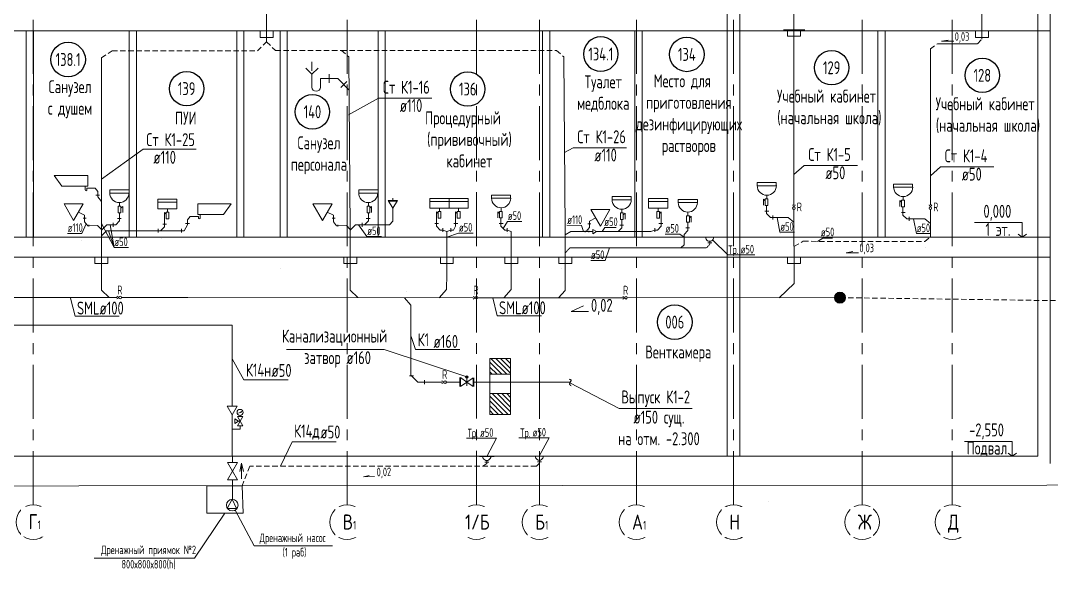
# Model space of a CAD drawing. Header units: millimetres. Extents: x -8689834 to 9419935, y -117443 to 166298.
# Drawn here: x -195608 to -171699, y -59642 to -46913 of the extents above; entities that cross this region are included whole.
import ezdxf
from ezdxf.enums import TextEntityAlignment as Align

# ---------------------------------------------------------------- set-up
doc = ezdxf.new("R2010")
doc.units = ezdxf.units.MM
doc.header["$MEASUREMENT"] = 0
for name, pattern in [('01_base$0$DASHED2', [0.375, 0.25, -0.125]), ('CENTER', [2, 1.25, -0.25, 0.25, -0.25]), ('штриховая', [19.05, 12.7, -6.35])]:
    doc.linetypes.add(name, pattern=pattern)
doc.layers.get('0').update_dxf_attribs({"color": 250, "lineweight": 9})
for name, color, linetype in [('PDF _0', 7, 'Continuous'), ('PDF ___Text VK', 7, 'Continuous'), ('PDF __OBORUD', 1, 'Continuous'), ('PDF __ВК-Text VK', 7, 'Continuous'), ('PDF __ВК-Text В1', 7, 'Continuous'), ('PDF __ВК-В1', 5, 'Continuous'), ('PDF __ВК-В1-текст', 7, 'Continuous'), ('PDF __ВК-К3', 7, 'Continuous'), ('PDF __ВК-питьевой фонтанчик', 7, 'Continuous'), ('PDF __ВК-противопожарные муфты', 1, 'Continuous'), ('PDF __ВК-стены', 7, 'Continuous'), ('PDF __ВК-текст К2', 7, 'Continuous'), ('PDF __Дренажные насосы', 1, 'Continuous'), ('PDF __К14', 3, 'Continuous'), ('PDF __насос', 1, 'Continuous'), ('PDF __Переход', 7, 'Continuous'), ('PDF __Пескоуловитель', 7, 'Continuous'), ('PDF __Сантехника', 7, 'Continuous'), ('PDF _TEKSTBK', 7, 'Continuous'), ('PDF _надписи ВК', 7, 'Continuous'), ('АР_Кровля дорожки', 245, 'Continuous'), ('АР_Таблицы', 250, 'Continuous')]:
    doc.layers.add(name, color=color, linetype=linetype)
doc.layers.add('PDF __ВК-К1', color=7, linetype='Continuous', true_color=0xb80000)
doc.layers.add('PDF __ВК-К14н', color=190, linetype='Continuous', true_color=0x7f00ff)
for name, color, linetype, lineweight in [('АР_Маркер экспликации', 239, 'Continuous', 13), ('АР_Номер помещения', 1, 'Continuous', 25), ('АР_Оси', 195, 'Continuous', 9), ('АР_Помещения_площадь', 19, 'Continuous', 9), ('ВК_канализация', 32, 'Continuous', 15)]:
    doc.layers.add(name, color=color, linetype=linetype, lineweight=lineweight)
doc.styles.add('ISOCPEUR', font='isocpeur.ttf', dxfattribs={"width": 0.7})
doc.styles.get("Standard").update_dxf_attribs({"font": 'isocpeur.ttf', "width": 0.7})
doc.styles.add('ГОСТ 2.304', font='isocpeur.ttf', dxfattribs={"width": 0.7})

# ---------------------------------------------------------------- blocks, each defined once
blk = doc.blocks.new('*U1658')
at = {"layer": 'АР_Номер помещения', "color": 7}
blk.add_circle((-15720, 4793), 400, dxfattribs=at)
at = {"layer": 'АР_Помещения_площадь', "color": 7}
blk.add_line((-13545, 633), (-13545, 633), dxfattribs=at)
at = {"color": 7, "style": 'ISOCPEUR', "width": 0.7, "flags": 1}
blk.add_attdef('КАТЕГОРИЯ', (-499, -2092), '', height=250, dxfattribs=at)
at = {"layer": 'АР_Номер помещения', "color": 7, "style": 'ISOCPEUR', "width": 0.7}
blk.add_attdef('НОМЕР_ПОМЕЩЕНИЯ', text='', height=300, dxfattribs=at).set_placement((-15720, 4793), align=Align.MIDDLE_CENTER)
at = {"layer": 'АР_Помещения_площадь', "color": 7, "lineweight": 30, "width": 0.7, "flags": 104}
blk.add_attdef('ИМЯ_ПОМЕЩЕНИЯ', text='', height=100, dxfattribs=at).set_placement((158, 1217), align=Align.MIDDLE_CENTER)
at = {"layer": 'АР_Помещения_площадь', "color": 7, "style": 'ISOCPEUR', "width": 0.7}
blk.add_attdef('ПЛОЩАДЬ_ПОМЕЩЕНИЯ', text='', height=200, dxfattribs=at).set_placement((-13540, 880), align=Align.MIDDLE_RIGHT)

msp = doc.modelspace()

# ---------------------------------------------------------------- hatches: boundary and pattern name
at = {"layer": 'АР_Кровля дорожки', "lineweight": 13, "ltscale": 500, "true_color": 0x000000}
h = msp.add_hatch(color=18, dxfattribs=at)
h.dxf.hatch_style = 1
edge = h.paths.add_edge_path()
edge.add_arc((-176603.1, -53338.6), 129, 0, 360)

# ---------------------------------------------------------------- linework, layer by layer
at = {"layer": 'PDF _0', "lineweight": 13}
for points in [[(-190551.4, -56200.9), (-190641.6, -56255), (-190641.6, -56152.8), (-190551.4, -56200.9), (-190515.4, -56200.9)], [(-190575.5, -56309.1), (-190455.3, -56092.7), (-190575.5, -56092.7), (-190455.3, -56309.1)], [(-190515.4, -56393.2), (-190701.7, -56393.2)], [(-190575.5, -56309.1), (-190455.3, -56309.1)], [(-190515.4, -56393.2), (-190515.4, -56309.1)]]:
    msp.add_lwpolyline(points, dxfattribs=at)
at = {"layer": 'PDF _0', "color": 3, "lineweight": 13}
for centre in [(-179625.6, -51934.6), (-179625.6, -51934.6), (-184795.7, -57020.8), (-184795.7, -57020.8), (-183576.3, -57013.9), (-183576.3, -57013.9)]:
    msp.add_arc(centre, 95.2, 179.99999, 0.00001, dxfattribs=at)
at = {"layer": 'PDF ___Text VK', "color": 3, "lineweight": 13}
msp.add_lwpolyline([(-191284.8, -57703.6), (-190467.3, -57703.6), (-190449.3, -58340.8), (-191284.8, -58340.8)], close=True, dxfattribs=at)
at = {"layer": 'PDF __OBORUD', "lineweight": 13}
for points in [[(-190557.4, -56020.5), (-190515.4, -56002.5), (-190473.3, -55978.4), (-190491.3, -55996.5)], [(-190515.4, -56068.6), (-190515.4, -56092.7)], [(-190473.3, -55978.4), (-190497.3, -55984.5)]]:
    msp.add_lwpolyline(points, dxfattribs=at)
msp.add_circle((-190518.4, -55999.5), 69.1, dxfattribs=at)
at = {"layer": 'PDF __ВК-Text VK', "lineweight": 13}
msp.add_lwpolyline([(-182554.7, -53530.4), (-182837.4, -53660), (-182434.7, -53660)], dxfattribs=at)
at = {"layer": 'PDF __ВК-Text В1', "lineweight": 13}
for points in [[(-174092.3, -47365.6), (-174246.9, -47391.7), (-173959.4, -47391.7)], [(-176303.7, -52270.3), (-176458.4, -52296.4), (-176170.9, -52296.4)], [(-187519.8, -57467.5), (-187655.6, -57493.3), (-187402.3, -57488.1)]]:
    msp.add_lwpolyline(points, dxfattribs=at)
at = {"layer": 'PDF __ВК-В1', "color": 244, "lineweight": 13, "true_color": 0x991b1e}
for points in [[(-189901.6, -47401.6), (-189901.6, -40736.4)], [(-177669.1, -51185), (-177670.1, -40740.6)], [(-173310.7, -46375.7), (-173310.7, -47342.2)], [(-174505.2, -51185), (-174506.1, -47570.5)], [(-186975.1, -51567.6), (-186975.1, -51567.6), (-186975.1, -51375)], [(-177668.1, -53007.3), (-177670.1, -51291.7)], [(-174505.5, -51936.7), (-174506.1, -51291.7)]]:
    msp.add_lwpolyline(points, dxfattribs=at)
at = {"layer": 'PDF __ВК-В1', "color": 244, "linetype": '01_base$0$DASHED2', "lineweight": 13, "true_color": 0x991b1e}
msp.add_lwpolyline([(-173410.3, -47451.1), (-174343.7, -47448.4)], dxfattribs=at)
at = {"layer": 'PDF __ВК-В1', "lineweight": 13}
msp.add_lwpolyline([(-186975.1, -51082.9), (-186975.1, -51027.9)], dxfattribs=at)
at = {"layer": 'PDF __ВК-В1-текст', "lineweight": 13}
for points in [[(-172471.2, -51868.9), (-172373.9, -51936.7), (-172373.9, -51594.9), (-173483, -51594.9)], [(-172373.9, -51936.7), (-172276.5, -51868.9)], [(-172703.8, -56947.2), (-172606.4, -57014.9), (-172606.4, -56673.1), (-173715.5, -56673.1)], [(-172606.4, -57014.9), (-172509, -56947.2)]]:
    msp.add_lwpolyline(points, dxfattribs=at)
at = {"layer": 'PDF __ВК-К1', "color": 244, "lineweight": 13, "true_color": 0x991b1e}
for points in [[(-188449.5, -48256.1), (-188648.4, -48256.1)], [(-188449.5, -48154.5), (-188449.5, -48353.5)], [(-188449.5, -48256.1), (-188250.5, -48256.1), (-187983.8, -48522.8)], [(-188038.9, -48323.8), (-188178.6, -48467.8)], [(-193878, -50802.8), (-193818.8, -50879)], [(-193818.8, -50879), (-193818.8, -50997.5), (-193734.1, -51107.6)], [(-193865.3, -50963.6), (-193776.5, -50963.6)], [(-193313.1, -51369.4), (-193313.1, -51559.9)], [(-187539.8, -51369.4), (-187539.8, -51559.9)], [(-178342.5, -51331.5), (-178253.6, -51331.5)], [(-178304.4, -51200.2), (-178304.4, -51390.7)], [(-178160.5, -51479.6), (-178215.5, -51479.6), (-178304.4, -51390.7)], [(-175178.6, -51363.2), (-175089.7, -51363.2)], [(-175140.5, -51231.9), (-175140.5, -51422.4)], [(-194157.6, -51494), (-194085, -51494)], [(-194123, -51428.4), (-194123, -51576.9)], [(-194123, -51576.9), (-194050.5, -51670.2)], [(-193457.1, -51648.8), (-193402, -51648.8), (-193313.1, -51559.9)], [(-193457.1, -51604.4), (-193457.1, -51693.3)], [(-193275, -51500.7), (-193363.9, -51500.7)], [(-192311.4, -51636.9), (-192222.5, -51636.9)], [(-192273.3, -51505.7), (-192273.3, -51696.2)], [(-191733.6, -51533.1), (-191733.6, -51651.6), (-191817.7, -51785.1)], [(-191780.2, -51617.7), (-191691.3, -51617.7)], [(-191674.3, -51456.9), (-191733.6, -51533.1)], [(-188384.3, -51494), (-188311.7, -51494)], [(-188349.7, -51428.4), (-188349.7, -51576.9)], [(-188349.7, -51576.9), (-188277.2, -51670.2)], [(-187683.7, -51648.8), (-187628.7, -51648.8), (-187539.8, -51559.9)], [(-187683.7, -51604.4), (-187683.7, -51693.3)], [(-187501.7, -51500.7), (-187590.6, -51500.7)], [(-186000, -51622.1), (-185911.1, -51622.1)], [(-185961.9, -51490.8), (-185961.9, -51681.3)], [(-185555.6, -51622.1), (-185466.7, -51622.1)], [(-185517.5, -51490.8), (-185517.5, -51681.3)], [(-184504.5, -51622.5), (-184415.6, -51622.5)], [(-184466.4, -51491.2), (-184466.4, -51681.7)], [(-182379.2, -51629.2), (-182451.7, -51629.2)], [(-182413.7, -51563.6), (-182413.7, -51712.1)], [(-181661.1, -51526), (-181661.1, -51716.5)], [(-180711.6, -51622.1), (-180800.5, -51622.1)], [(-180749.7, -51490.8), (-180749.7, -51681.3)], [(-180128, -51591.2), (-180128, -51781.7)], [(-178160.5, -51435.2), (-178160.5, -51524.1)], [(-174996.6, -51511.3), (-175051.6, -51511.3), (-175140.5, -51422.4)], [(-174996.6, -51466.9), (-174996.6, -51555.8)], [(-194026, -51687.8), (-194026, -51651.4)], [(-192417.3, -51785.1), (-192362.2, -51785.1), (-192273.3, -51696.2)], [(-192417.3, -51740.6), (-192417.3, -51829.5)], [(-191872.8, -51740.6), (-191872.8, -51829.5)], [(-188252.6, -51687.8), (-188252.6, -51651.4)], [(-185818, -51770.2), (-185873, -51770.2), (-185961.9, -51681.3)], [(-185818, -51725.8), (-185818, -51814.7)], [(-185624.8, -51726.3), (-185625.3, -51815.2)], [(-185625, -51770.8), (-185570, -51771.1), (-185517.5, -51681.3)], [(-184322.5, -51770.6), (-184377.5, -51770.6), (-184466.4, -51681.7)], [(-184322.5, -51726.2), (-184322.5, -51815.1)], [(-182510.8, -51823), (-182510.8, -51786.6)], [(-182413.7, -51712.1), (-182486.3, -51805.4)], [(-182427.1, -51823), (-182427.1, -51786.6)], [(-181623, -51657.2), (-181711.9, -51657.2)], [(-180893.6, -51770.2), (-180838.6, -51770.2), (-180749.7, -51681.3)], [(-180893.6, -51725.8), (-180893.6, -51814.7)], [(-180089.9, -51722.4), (-180178.8, -51722.4)], [(-179797, -51936.7), (-179449.9, -51936.7)], [(-179576.9, -52067.9), (-179670.1, -52067.9)], [(-179576.9, -52067.9), (-179670.1, -52067.9)], [(-179623.5, -52101.8), (-179622.8, -52029.8)], [(-186498, -55150.2), (-186586.9, -55150.2)], [(-186557.2, -55137.5), (-186396.4, -55298.4)], [(-186396.4, -55298.4), (-185839, -55298.9)], [(-186239.7, -55256.1), (-186239.7, -55345)], [(-185732.3, -55298.5), (-185422.2, -55298.5)], [(-185096.8, -55298.4), (-182857.5, -55302.6)], [(-184967.1, -57023), (-184620, -57023)], [(-184793.6, -57188), (-184793.6, -57120.3)], [(-184793.6, -57188), (-184793.6, -57120.3)], [(-183747.8, -57016.1), (-183400.7, -57016.1)], [(-183574.2, -57181.2), (-183574.2, -57113.4)], [(-183574.2, -57181.2), (-183574.2, -57113.4)], [(-184747, -57154.2), (-184840.1, -57154.2)], [(-184747, -57154.2), (-184840.1, -57154.2)], [(-183527.6, -57147.3), (-183620.8, -57147.3)], [(-183527.6, -57147.3), (-183620.8, -57147.3)]]:
    msp.add_lwpolyline(points, dxfattribs=at)
at = {"layer": 'PDF __ВК-К1', "color": 244, "linetype": '01_base$0$DASHED2', "lineweight": 13, "true_color": 0x991b1e}
msp.add_lwpolyline([(-179623.5, -52101.8), (-179699.7, -52186.5), (-182866.4, -52186.5), (-182972.3, -52296.4)], dxfattribs=at)
at = {"layer": 'PDF __ВК-К1', "lineweight": 13}
for points in [[(-179797, -51936.7), (-179449.9, -51936.7)], [(-184967.1, -57023), (-184620, -57023)], [(-183747.8, -57016.1), (-183400.7, -57016.1)]]:
    msp.add_lwpolyline(points, dxfattribs=at)
at = {"layer": 'PDF __ВК-К14н', "color": 152, "lineweight": 13, "true_color": 0x2776bb}
for points in [[(-208786.5, -53977.4), (-190701.8, -53976.3)], [(-190701.8, -53976.3), (-190701.7, -55852.2)], [(-190701.7, -56056.6), (-190701.7, -57016.1)], [(-190695.7, -57018.4), (-190695.7, -57162.6)], [(-190689.7, -57565.4), (-190689.7, -58016.2)]]:
    msp.add_lwpolyline(points, dxfattribs=at)
at = {"layer": 'PDF __ВК-К3', "lineweight": 13}
msp.add_lwpolyline([(-184724.3, -56047.6), (-184724.3, -54752.3), (-184246, -54752.3), (-184246, -56047.6)], close=True, dxfattribs=at)
for points in [[(-184444.9, -55116.4), (-184724.3, -54837)], [(-184555, -55116.4), (-184724.3, -54951.3)], [(-184330.6, -55116.4), (-184698.9, -54752.3)], [(-184246, -55091), (-184584.6, -54752.3)], [(-184246, -54980.9), (-184474.6, -54752.3)], [(-184246, -54866.6), (-184360.3, -54752.3)], [(-184246, -54756.6), (-184250.2, -54752.3)], [(-184669.3, -55116.4), (-184724.3, -55061.3)], [(-184724.3, -55116.4), (-184246, -55116.4)], [(-184724.3, -55565.1), (-184246, -55565.1)], [(-184301, -56047.6), (-184724.3, -55624.3)], [(-184246, -55988.4), (-184669.3, -55565.1)], [(-184246, -55878.3), (-184555, -55565.1)], [(-184246, -55764), (-184444.9, -55565.1)], [(-184246, -55654), (-184330.6, -55565.1)], [(-184411.1, -56047.6), (-184724.3, -55734.4)], [(-184525.4, -56047.6), (-184724.3, -55848.7)], [(-184635.4, -56047.6), (-184724.3, -55958.8)]]:
    msp.add_lwpolyline(points, dxfattribs=at)
at = {"layer": 'PDF __ВК-питьевой фонтанчик', "lineweight": 13}
for points in [[(-186975.1, -51260.7), (-187085.2, -51082.9), (-186865.1, -51082.9), (-186975.1, -51260.7), (-186975.1, -51375)], [(-187072.5, -51099.8), (-186873.5, -51099.8)]]:
    msp.add_lwpolyline(points, dxfattribs=at)
at = {"layer": 'PDF __ВК-противопожарные муфты', "lineweight": 13}
for points in [[(-190147.1, -47153.2), (-189901.6, -47153.2), (-189651.8, -47153.2)], [(-190049.7, -47153.2), (-190049.7, -47301.4), (-189749.2, -47301.4), (-189749.2, -47153.2)], [(-177915.6, -47125.8), (-177670.1, -47125.8), (-177420.3, -47125.8)], [(-177818.2, -47125.8), (-177818.2, -47273.9), (-177517.7, -47273.9), (-177517.7, -47125.8)], [(-173556.2, -47153.2), (-173310.7, -47153.2), (-173060.9, -47153.2)], [(-173458.8, -47153.2), (-173458.8, -47301.4), (-173158.3, -47301.4), (-173158.3, -47153.2)], [(-193979.6, -52402.3), (-193734.1, -52402.3), (-193484.4, -52402.3)], [(-193882.3, -52402.3), (-193882.3, -52550.5), (-193581.7, -52550.5), (-193581.7, -52402.3)], [(-188206.3, -52402.3), (-187960.8, -52402.3), (-187711.1, -52402.3)], [(-188109, -52402.3), (-188109, -52550.5), (-187808.4, -52550.5), (-187808.4, -52402.3)], [(-185968.8, -52402.3), (-185723.3, -52402.3), (-185473.6, -52402.3)], [(-185871.5, -52402.3), (-185871.5, -52550.5), (-185570.9, -52550.5), (-185570.9, -52402.3)], [(-184473.4, -52402.3), (-184227.8, -52402.3), (-183978.1, -52402.3)], [(-184376, -52402.3), (-184376, -52550.5), (-184075.5, -52550.5), (-184075.5, -52402.3)], [(-183220.7, -52402.3), (-182975.2, -52402.3), (-182725.5, -52402.3)], [(-183123.4, -52402.3), (-183123.4, -52550.5), (-182822.8, -52550.5), (-182822.8, -52402.3)], [(-177915.6, -52402.3), (-177670.1, -52402.3), (-177420.3, -52402.3)], [(-177818.2, -52402.3), (-177818.2, -52550.5), (-177517.7, -52550.5), (-177517.7, -52402.3)]]:
    msp.add_lwpolyline(points, dxfattribs=at)
at = {"layer": 'PDF __ВК-стены', "color": 18, "lineweight": 13, "true_color": 0x000000}
for points in [[(-171723.3, -34412.4), (-171723.3, -57185.8)], [(-179215.7, -34878.1), (-179215.7, -57016.1)], [(-178927.8, -34878.1), (-178927.8, -57016.1)], [(-172011.2, -34878.1), (-172011.2, -57016.1)], [(-251092.7, -47153.2), (-171723.3, -47153.2)], [(-195479.4, -47149), (-195479.4, -51932.4)], [(-195310.1, -47149), (-195310.1, -51932.4)], [(-193090.9, -47157.8), (-193090.9, -51941.3)], [(-192921.6, -47157.8), (-192921.6, -51941.3)], [(-190593.4, -47143), (-190593.4, -51926.4)], [(-190430.5, -47153.2), (-190430.5, -51936.7)], [(-189585, -47150.7), (-189585, -51934.2)], [(-189422.1, -47160.9), (-189422.1, -51944.4)], [(-187317.6, -47149), (-187317.6, -51932.4)], [(-187148.3, -47149), (-187148.3, -51932.4)], [(-183504.4, -47149), (-183504.4, -51932.4)], [(-183335.1, -47149), (-183335.1, -51932.4)], [(-181357.1, -47153.2), (-181357.1, -51936.7)], [(-181187.8, -47153.2), (-181187.8, -51936.7)], [(-175724.3, -47153.2), (-175724.3, -51936.7)], [(-175554.9, -47153.2), (-175554.9, -51936.7)], [(-251092.7, -51936.7), (-171723.3, -51936.7)], [(-251092.7, -52402.3), (-172011.2, -52402.3)], [(-251092.7, -52402.3), (-171723.3, -52402.3)], [(-250394.1, -57746.2), (-115672.8, -57651.4)]]:
    msp.add_lwpolyline(points, dxfattribs=at)
at = {"layer": 'PDF __ВК-текст К2', "lineweight": 13}
msp.add_lwpolyline([(-190867, -58340.8), (-191572.3, -59380.1), (-191620.3, -59380.1), (-193901.7, -59380.1)], dxfattribs=at)
at = {"layer": 'PDF __Дренажные насосы', "lineweight": 13}
msp.add_circle((-190698.7, -58151.4), 135.2, dxfattribs=at)
at = {"layer": 'PDF __К14', "lineweight": 13}
msp.add_lwpolyline([(-188851.6, -48074.1), (-188851.6, -47870.9)], dxfattribs=at)
at = {"layer": 'PDF __насос', "lineweight": 13}
for points in [[(-190698.6, -58015.9), (-190597.7, -58229.8), (-190817.6, -58229.8)], [(-190698.6, -58015.9), (-190817.6, -58229.8)]]:
    msp.add_lwpolyline(points, dxfattribs=at)
at = {"layer": 'PDF __Переход', "lineweight": 13}
msp.add_lwpolyline([(-190587.5, -55852.2), (-190701.7, -56056.6), (-190815.9, -55852.2)], close=True, dxfattribs=at)
at = {"layer": 'PDF __Пескоуловитель', "lineweight": 13}
msp.add_lwpolyline([(-182878.7, -55230.7), (-182866, -55234.9), (-182857.5, -55239.1), (-182853.3, -55243.4), (-182849.1, -55243.4), (-182844.8, -55247.6), (-182840.6, -55251.8), (-182840.6, -55256.1), (-182840.6, -55260.3), (-182840.6, -55264.5), (-182840.6, -55268.8), (-182844.8, -55273), (-182844.8, -55277.2), (-182849.1, -55285.7), (-182853.3, -55289.9), (-182857.5, -55302.6), (-182861.8, -55311.1), (-182866, -55315.3), (-182870.2, -55319.6), (-182870.2, -55328), (-182874.5, -55332.3), (-182874.5, -55336.5), (-182874.5, -55340.7), (-182874.5, -55345), (-182874.5, -55349.2), (-182870.2, -55353.4), (-182870.2, -55357.7), (-182866, -55357.7), (-182861.8, -55361.9), (-182857.5, -55366.1), (-182853.3, -55370.4), (-182849.1, -55374.6), (-182836.4, -55383.1)], dxfattribs=at)
at = {"layer": 'PDF __Сантехника', "lineweight": 13}
for points in [[(-194051.6, -50506.5), (-194830.5, -50506.5), (-194652.7, -50756.2), (-194051.6, -50756.2)], [(-178082.2, -50671.1), (-178526.6, -50671.1), (-178526.6, -50743.1), (-178082.2, -50743.1)], [(-193535.4, -50840.3), (-193090.9, -50840.3), (-193090.9, -50912.3), (-193535.4, -50912.3)], [(-187762.1, -50840.3), (-187317.6, -50840.3), (-187317.6, -50912.3), (-187762.1, -50912.3)], [(-174918.3, -50702.8), (-175362.7, -50702.8), (-175362.7, -50774.8), (-174918.3, -50774.8)], [(-194378.7, -51549.3), (-194599.7, -51162.4), (-194154.1, -51162.4)], [(-191981.2, -51052.7), (-192425.7, -51052.7), (-192425.7, -51124.7), (-191981.2, -51124.7)], [(-191981.2, -51124.7), (-192425.7, -51124.7), (-192425.7, -51277.1), (-191981.2, -51277.1)], [(-191500.8, -51160.6), (-190721.9, -51160.6), (-190899.7, -51410.3), (-191500.8, -51410.3)], [(-188605.3, -51549.3), (-188826.4, -51162.4), (-188380.8, -51162.4)], [(-185669.8, -51037.9), (-186114.3, -51037.9), (-186114.3, -51109.9), (-185669.8, -51109.9)], [(-185669.8, -51109.9), (-186114.3, -51109.9), (-186114.3, -51262.3), (-185669.8, -51262.3)], [(-185225.4, -51037.9), (-185669.8, -51037.9), (-185669.8, -51109.9), (-185225.4, -51109.9)], [(-185225.4, -51109.9), (-185669.8, -51109.9), (-185669.8, -51262.3), (-185225.4, -51262.3)], [(-184244.2, -50962.1), (-184688.7, -50962.1), (-184688.7, -51034.1), (-184244.2, -51034.1)], [(-181887.6, -50994.8), (-181443.1, -50994.8), (-181443.1, -51066.7), (-181887.6, -51066.7)], [(-181041.7, -51037.9), (-180597.3, -51037.9), (-180597.3, -51109.9), (-181041.7, -51109.9)], [(-181041.7, -51109.9), (-180597.3, -51109.9), (-180597.3, -51262.3), (-181041.7, -51262.3)], [(-180354.5, -51060), (-179910, -51060), (-179910, -51131.9), (-180354.5, -51131.9)], [(-178272.7, -51047.9), (-178336.2, -51047.9), (-178336.2, -51200.2), (-178272.7, -51200.2)], [(-175108.7, -51079.5), (-175172.2, -51079.5), (-175172.2, -51231.9), (-175108.7, -51231.9)], [(-193344.9, -51217), (-193281.4, -51217), (-193281.4, -51369.4), (-193344.9, -51369.4)], [(-192171.7, -51357.5), (-192235.2, -51357.5), (-192235.2, -51509.9), (-192171.7, -51509.9)], [(-187571.6, -51217), (-187508.1, -51217), (-187508.1, -51369.4), (-187571.6, -51369.4)], [(-185860.3, -51342.7), (-185923.8, -51342.7), (-185923.8, -51495.1), (-185860.3, -51495.1)], [(-185415.9, -51342.7), (-185479.4, -51342.7), (-185479.4, -51495.1), (-185415.9, -51495.1)], [(-184434.7, -51338.8), (-184498.2, -51338.8), (-184498.2, -51491.2), (-184434.7, -51491.2)], [(-182158.1, -51684.5), (-181937, -51297.6), (-182382.6, -51297.6)], [(-181692.9, -51373.6), (-181629.4, -51373.6), (-181629.4, -51526), (-181692.9, -51526)], [(-180851.3, -51342.7), (-180787.8, -51342.7), (-180787.8, -51495.1), (-180851.3, -51495.1)], [(-180159.7, -51438.8), (-180096.2, -51438.8), (-180096.2, -51591.2), (-180159.7, -51591.2)]]:
    msp.add_lwpolyline(points, close=True, dxfattribs=at)
for points in [[(-194106.6, -50756.2), (-194106.6, -50840.9)], [(-194068.5, -50840.9), (-194068.5, -50802.8), (-193878, -50802.8)], [(-193315.3, -51136.6), (-193315.3, -51217)], [(-187541.9, -51136.6), (-187541.9, -51217)], [(-178336.2, -51094.4), (-178378.5, -51056.3), (-178378.5, -51196)], [(-178302.3, -50967.4), (-178302.3, -51047.9)], [(-175172.2, -51126.1), (-175214.6, -51088), (-175214.6, -51227.7)], [(-175138.4, -50999.1), (-175138.4, -51079.5)], [(-194268.1, -51355.8), (-194123, -51428.4)], [(-193281.4, -51263.6), (-193239.1, -51225.5), (-193239.1, -51365.2)], [(-192235.2, -51404.1), (-192273.3, -51366), (-192273.3, -51505.7)], [(-192203.5, -51277.1), (-192203.5, -51357.5)], [(-188494.8, -51355.8), (-188349.7, -51428.4)], [(-187508.1, -51263.6), (-187465.7, -51225.5), (-187465.7, -51365.2)], [(-185923.8, -51389.3), (-185961.9, -51351.2), (-185961.9, -51490.8)], [(-185892.1, -51262.3), (-185892.1, -51342.7)], [(-185479.4, -51389.3), (-185517.5, -51351.2), (-185517.5, -51490.8)], [(-185447.6, -51262.3), (-185447.6, -51342.7)], [(-184498.2, -51385.4), (-184540.5, -51347.3), (-184540.5, -51487)], [(-184464.3, -51258.4), (-184464.3, -51338.8)], [(-181663.2, -51293.2), (-181663.2, -51373.6)], [(-181629.4, -51420.2), (-181587, -51382.1), (-181587, -51521.8)], [(-180819.5, -51262.3), (-180819.5, -51342.7)], [(-180787.8, -51389.3), (-180749.7, -51351.2), (-180749.7, -51490.8)], [(-180130.1, -51358.4), (-180130.1, -51438.8)], [(-191483.9, -51495), (-191483.9, -51456.9), (-191674.3, -51456.9)], [(-191445.8, -51410.3), (-191445.8, -51495)], [(-182268.6, -51491.1), (-182413.7, -51563.6)], [(-180096.2, -51485.4), (-180053.9, -51447.3), (-180053.9, -51587)]]:
    msp.add_lwpolyline(points, dxfattribs=at)
for centre, radius, start, end in [((-194087.6, -50840.9), 19, 180.00002, 359.99998), ((-193317.4, -50910.2), 222.2, 180, 0), ((-187544.1, -50910.2), 222.2, 180, 0), ((-178300.2, -50741), 222.2, 180, 0), ((-175136.3, -50772.6), 222.2, 180, 0), ((-184462.2, -51032), 222.2, 180, 0), ((-181665.4, -51066.7), 222.2, 180, 0), ((-180132.2, -51131.9), 222.2, 180, 0), ((-191464.8, -51492.9), 19, 180.00002, 359.99998)]:
    msp.add_arc(centre, radius, start, end, dxfattribs=at)
at = {"layer": 'PDF _TEKSTBK', "lineweight": 13}
for points in [[(-188851.6, -48154.5), (-188991.3, -48014.8)], [(-188851.6, -48455.1), (-188851.6, -48154.5), (-188707.7, -48014.8)], [(-188648.4, -48256.1), (-188648.4, -48455.1)]]:
    msp.add_lwpolyline(points, dxfattribs=at)
msp.add_arc((-188752.1, -48452.9), 99.5, 180.00001, 359.99999, dxfattribs=at)
at = {"layer": 'PDF _надписи ВК', "lineweight": 13}
for points in [[(-190575.5, -57162.6), (-190809.9, -57565.4)], [(-190575.5, -57162.6), (-190809.9, -57162.6), (-190575.5, -57565.4), (-190809.9, -57565.4)]]:
    msp.add_lwpolyline(points, dxfattribs=at)
at = {"layer": 'АР_Кровля дорожки', "color": 244, "linetype": '01_base$0$DASHED2', "lineweight": 13, "ltscale": 500, "true_color": 0x991b1e}
for points in [[(-193734.1, -47778.4), (-193484.6, -47614.4), (-190116.2, -47614.4), (-189901.6, -47401.6)], [(-189901.6, -47401.6), (-189698.6, -47606.3), (-188166.9, -47606.3)], [(-174506.1, -47570.5), (-174343.7, -47448.4)], [(-173410.3, -47451.1), (-173310.7, -47342.2)], [(-188166.9, -47606.3), (-187991.5, -47753.3)], [(-188166.9, -47606.3), (-184713, -47606.3), (-183181.3, -47606.3)], [(-183181.3, -47606.3), (-183006, -47753.3)], [(-177669.1, -52149.5), (-177458.4, -52032), (-174636.5, -52038.2), (-174505.9, -51936.7)]]:
    msp.add_lwpolyline(points, dxfattribs=at)
at = {"layer": 'АР_Кровля дорожки', "color": 7, "lineweight": 13, "ltscale": 500}
for points in [[(-191534.2, -49895.6), (-192768.2, -49895.6), (-193734.1, -50590.5)], [(-193440.5, -52175.7), (-193533.8, -51648.8)], [(-182936.3, -51661.2), (-182601.4, -51661.7), (-182552.8, -51805.4)], [(-182333.7, -51756), (-182333.7, -51854.9), (-182251.5, -51805.4)], [(-182333.7, -51756), (-182251.5, -51805.4)], [(-180655.8, -51863.6), (-180320.5, -51863.6), (-180216.9, -51936.7)], [(-176772.1, -51962), (-176996.1, -51962), (-177125.5, -52039.2)], [(-182384.7, -52475), (-182049.5, -52475), (-181945.8, -52186.5)], [(-185421.3, -55194.2), (-185423, -55400.7)], [(-185403.3, -55194.4), (-185405, -55400.9)], [(-185403.3, -55194.4), (-185257.9, -55297.6)], [(-185258.4, -55387.6), (-185257.5, -55207.7)], [(-185111.5, -55196), (-185257.9, -55297.6)], [(-185111.5, -55196), (-185112.1, -55402.5)], [(-185096.5, -55195.2), (-185097.1, -55401.6)], [(-185257.9, -55297.6), (-185405, -55400.9)], [(-185257.9, -55297.6), (-185112.1, -55402.5)], [(-190482.4, -57539.1), (-190482.4, -57179.5), (-190526.1, -57372.8)], [(-190482.4, -57179.5), (-190434.6, -57372.8)]]:
    msp.add_lwpolyline(points, dxfattribs=at)
at = {"layer": 'АР_Кровля дорожки', "color": 244, "lineweight": 13, "ltscale": 500, "true_color": 0x991b1e}
for points in [[(-191817.7, -51785.1), (-193612.3, -51785.1), (-193734.1, -51901.9)], [(-182333.7, -51805.4), (-182845.7, -51805.4), (-182975.1, -51882.7)], [(-181834.2, -51805.4), (-182251.5, -51805.4)], [(-181750, -51805.4), (-181661.1, -51716.5)], [(-180216.9, -51870.6), (-180128, -51781.7)]]:
    msp.add_lwpolyline(points, dxfattribs=at)
at = {"layer": 'АР_Кровля дорожки', "color": 244, "linetype": 'штриховая', "lineweight": 13, "ltscale": 500, "true_color": 0x991b1e}
msp.add_lwpolyline([(-180216.9, -51870.6), (-180216.9, -52115.8), (-180290.3, -52186.5)], dxfattribs=at)
at = {"layer": 'АР_Кровля дорожки', "color": 7, "linetype": '01_base$0$DASHED2', "lineweight": 13, "ltscale": 500}
msp.add_lwpolyline([(-176603.1, -53338.6), (-152333.1, -53675.6), (-151108.6, -53215.1)], dxfattribs=at)
at = {"layer": 'АР_Кровля дорожки', "color": 1, "lineweight": 13, "ltscale": 500}
msp.add_lwpolyline([(-185250.1, -55165.1), (-185276.6, -55185.8), (-185233.1, -55177.7), (-185265.4, -55201.4)], dxfattribs=at)
at = {"layer": 'АР_Кровля дорожки', "color": 3, "linetype": '01_base$0$DASHED2', "lineweight": 13, "ltscale": 500}
msp.add_lwpolyline([(-183574.2, -57181.2), (-183645.1, -57249.2), (-190290.5, -57249.4), (-190467.3, -57703.6)], dxfattribs=at)
at = {"layer": 'АР_Кровля дорожки', "color": 3, "lineweight": 13, "ltscale": 500}
msp.add_lwpolyline([(-184793.6, -57188), (-184887.7, -57249.2)], dxfattribs=at)
at = {"layer": 'АР_Кровля дорожки', "color": 7, "lineweight": 13, "ltscale": 500}
for centre, radius in [((-176603.1, -53338.6), 129), ((-185257.4, -55179.9), 27.8)]:
    msp.add_circle(centre, radius, dxfattribs=at)
at = {"layer": 'АР_Оси', "color": 18, "linetype": 'CENTER', "lineweight": 13, "ltscale": 1000, "true_color": 0x000000}
for p, q in [((-188034.4, -58146.7), (-188034.4, -33423)), ((-183574.2, -58146.7), (-183574.2, -33400.9)), ((-181324.2, -58146.7), (-181324.2, -33400.9)), ((-179072.5, -58146.7), (-179072.5, -33406.9)), ((-176088.8, -58146.7), (-176088.8, -33453.8)), ((-173997.1, -58146.7), (-173997.1, -33410)), ((-195313.6, -58146.7), (-195313.6, -34711.8))]:
    msp.add_line(p, q, dxfattribs=at)
at = {"layer": 'АР_Оси', "color": 18, "lineweight": 13, "ltscale": 0.5, "true_color": 0x000000}
for centre in [(-195313.6, -58546.7), (-188034.4, -58546.7), (-185034.4, -58546.7), (-183574.2, -58546.7), (-181324.2, -58546.7), (-179067.8, -58546.7), (-176088.8, -58546.7), (-173997.1, -58546.7)]:
    msp.add_circle(centre, 400, dxfattribs=at)
at = {"layer": 'ВК_канализация', "color": 244, "lineweight": 13, "ltscale": 500, "true_color": 0x991b1e}
for points in [[(-193734.1, -51760.2), (-193734.1, -51760.2), (-193734.1, -47778.4)], [(-187960.8, -51760.2), (-187960.8, -51760.2), (-187991.5, -47753.3)], [(-182975.2, -51760.2), (-182975.2, -51760.2), (-183006, -47753.3)], [(-177669.7, -51231.7), (-177669.5, -51215)], [(-174505.8, -51231.7), (-174505.6, -51215)], [(-187628.7, -51648.8), (-187047.4, -51648), (-186975.1, -51567.6)], [(-178160.5, -51479.6), (-177801.3, -51479.6)], [(-177801.3, -51479.6), (-177670.1, -51588.9)], [(-174996.6, -51511.3), (-174637.4, -51511.3)], [(-174637.4, -51511.3), (-174506.1, -51620.6)], [(-194050.5, -51670.2), (-193821.7, -51668.2)], [(-193821.7, -51668.2), (-193734.1, -51760.2)], [(-193734.1, -51760.2), (-193734.1, -52747.9)], [(-193457.1, -51648.8), (-193610.4, -51648.8), (-193733.7, -51771.9)], [(-188277.2, -51670.2), (-188048.4, -51668.2)], [(-188048.4, -51668.2), (-187960.8, -51760.2)], [(-187960.8, -51760.2), (-187960.8, -52747.9)], [(-187683.7, -51648.8), (-187837.1, -51648.8), (-187960.4, -51771.9)], [(-185818, -51770.6), (-185721.6, -51805.4)], [(-185721.6, -51805.4), (-185724.5, -52792.3)], [(-185625, -51771.2), (-185721.6, -51805.4)], [(-184322.5, -51770.6), (-184226.1, -51805.4)], [(-184226.1, -51805.4), (-184229, -52792.3)], [(-182975.2, -51760.2), (-182974.2, -52810.7)], [(-180990, -51805.4), (-181834.2, -51805.4)], [(-180893.6, -51770.6), (-180990, -51805.4)], [(-193734.1, -52747.9), (-193734.1, -53168.2), (-193556.6, -53336.6)], [(-187960.8, -52747.9), (-187960.8, -53168.2), (-187783.2, -53336.6)], [(-185724.5, -52792.3), (-185725.5, -53151.4), (-185896.4, -53341.8)], [(-184229, -52792.3), (-184230, -53151.4), (-184400.9, -53341.8)], [(-182974.2, -52810.7), (-182975.2, -53169.8), (-183128.6, -53340.7)], [(-177668.1, -53007.3), (-178013.5, -53339.3)], [(-198469.5, -53334.4), (-193373.8, -53337.4)], [(-193327.1, -53337), (-193343.8, -53337.2)], [(-193267.1, -53336.8), (-191727.5, -53338)], [(-191727.5, -53338), (-185111.2, -53340.2)], [(-186557.2, -55137.5), (-186554.4, -53511.5), (-186699.5, -53343.6)], [(-185064.4, -53339.8), (-185081.2, -53339.9)], [(-185004.4, -53339.5), (-181641.6, -53341.6)], [(-181594.9, -53341.2), (-181611.6, -53341.4)], [(-181534.9, -53341.1), (-176603.1, -53338.6)], [(-185792.3, -55298.5), (-185809, -55298.6)]]:
    msp.add_lwpolyline(points, dxfattribs=at)
at = {"layer": 'ВК_канализация', "color": 18, "lineweight": 13, "ltscale": 500, "true_color": 0x000000}
for points in [[(-186065.5, -48711.4), (-187304.5, -48711.4), (-187999.1, -49096.5)], [(-181553.8, -49860.7), (-182792.9, -49860.7), (-182989, -49969.5)], [(-176195.7, -50271.5), (-177434.7, -50271.5), (-177670.1, -50482.6)], [(-173031.7, -50303.2), (-174270.8, -50303.2), (-174506.1, -50514.3)], [(-194522.2, -51846.9), (-194187, -51846.9), (-194086.8, -51623.5)], [(-193440.5, -52175.7), (-193734.1, -51619.3)], [(-184414.6, -51733.6), (-184314.6, -51568.9), (-183979.3, -51568.9)], [(-178060.4, -51479.6), (-177993.7, -51821.5), (-177658.4, -51821.5)], [(-174896.5, -51511.3), (-174829.7, -51853.2), (-174494.5, -51853.2)], [(-193570.2, -51785.1), (-193440.5, -52175.7), (-193105.3, -52175.7)], [(-187773.6, -51648.8), (-187575.9, -51921.7), (-187240.6, -51921.7)], [(-185722, -51936.7), (-185448.3, -51839.7), (-185113.1, -51839.7)], [(-182119.3, -51805.4), (-182057.3, -51712), (-181790.3, -51712)], [(-178577.9, -52342.6), (-179202.8, -52342.6), (-179557.1, -52000.7)], [(-193318.4, -53770.1), (-194342.3, -53770.1), (-194447.5, -53350.4)], [(-183529, -53763.4), (-184552.9, -53763.4), (-184658.1, -53343.7)], [(-185423.2, -54543.9), (-186447.1, -54543.9), (-186552.2, -54242.1)], [(-189436.7, -54538.8), (-187177.5, -54538.8), (-185283.8, -55171)], [(-189405.1, -55248.7), (-190429, -55248.7), (-190701.8, -54760.4)], [(-180028.4, -55911.6), (-181721.8, -55911.6), (-182868.1, -55317.4)], [(-185267.2, -56594.7), (-184570.4, -56594.7), (-184795.7, -57020.8)], [(-184047.8, -56587.8), (-183351.1, -56587.8), (-183576.3, -57013.9)], [(-188287.4, -56685.5), (-189311.3, -56685.5), (-189581.8, -57249.4)]]:
    msp.add_lwpolyline(points, dxfattribs=at)
at = {"layer": 'ВК_канализация', "color": 7, "lineweight": 13, "ltscale": 500}
msp.add_lwpolyline([(-172011.2, -57016.1), (-251262.1, -57016.1)], dxfattribs=at)
at = {"layer": 'ВК_канализация', "color": 244, "lineweight": 13, "ltscale": 500, "true_color": 0x991b1e}
for centre in [(-177670.1, -51261.7), (-174506.1, -51261.7), (-193297.1, -53336.8), (-185034.4, -53339.5), (-181564.9, -53340.9), (-185762.3, -55298.2)]:
    msp.add_circle(centre, 30, dxfattribs=at)
for centre, start, end in [((-177669.1, -51185), 179.27075, 359.27075), ((-174505.2, -51185), 179.27075, 359.27075), ((-193373.8, -53337.4), 270.50316, 90.50316), ((-185111.2, -53340.2), 270.50316, 90.50316), ((-181641.6, -53341.6), 270.50316, 90.50316), ((-185839, -55298.9), 270.50316, 90.50316)]:
    msp.add_arc(centre, 30, start, end, dxfattribs=at)

# ---------------------------------------------------------------- block references
at = {"layer": 'АР_Маркер экспликации', "color": 7, "lineweight": 13}
ref = msp.add_blockref('*U1658', (-197870.2, -52481.6), dxfattribs=dict(at, xscale=-1))
ref.add_attrib('НОМЕР_ПОМЕЩЕНИЯ', '134.1', dxfattribs={"layer": 'АР_Номер помещения', "color": 7, "height": 300, "style": 'ISOCPEUR', "width": 0.7}).set_placement((-182150.5, -47688.2), align=Align.MIDDLE_CENTER)
ref = msp.add_blockref('*U1658', (-164435.3, -52490.2), dxfattribs=at)
ref.add_attrib('НОМЕР_ПОМЕЩЕНИЯ', '134', dxfattribs={"layer": 'АР_Номер помещения', "color": 7, "height": 300, "style": 'ISOCPEUR', "width": 0.7}).set_placement((-180155, -47696.9), align=Align.MIDDLE_CENTER)
ref = msp.add_blockref('*U1658', (-180640.8, -52652.4), dxfattribs=at)
ref.add_attrib('НОМЕР_ПОМЕЩЕНИЯ', '145', dxfattribs={"layer": 'АР_Номер помещения', "color": 7, "height": 300, "style": 'ISOCPEUR', "width": 0.7}).set_placement((-196360.5, -47859), align=Align.MIDDLE_CENTER)
ref = msp.add_blockref('*U1658', (-178786.1, -52608.6), dxfattribs=at)
ref.add_attrib('НОМЕР_ПОМЕЩЕНИЯ', '138.1', dxfattribs={"layer": 'АР_Номер помещения', "color": 7, "height": 300, "style": 'ISOCPEUR', "width": 0.7}).set_placement((-194505.9, -47815.2), align=Align.MIDDLE_CENTER)
ref = msp.add_blockref('*U1658', (-161075.8, -52798.4), dxfattribs=at)
ref.add_attrib('НОМЕР_ПОМЕЩЕНИЯ', '129', dxfattribs={"layer": 'АР_Номер помещения', "color": 7, "height": 300, "style": 'ISOCPEUR', "width": 0.7}).set_placement((-176795.5, -48005), align=Align.MIDDLE_CENTER)
ref = msp.add_blockref('*U1658', (-157580.6, -52975.4), dxfattribs=at)
ref.add_attrib('НОМЕР_ПОМЕЩЕНИЯ', '128', dxfattribs={"layer": 'АР_Номер помещения', "color": 7, "height": 300, "style": 'ISOCPEUR', "width": 0.7}).set_placement((-173300.3, -48182), align=Align.MIDDLE_CENTER)
ref = msp.add_blockref('*U1658', (-176036.4, -53284.2), dxfattribs=at)
ref.add_attrib('НОМЕР_ПОМЕЩЕНИЯ', '139', dxfattribs={"layer": 'АР_Номер помещения', "color": 7, "height": 300, "style": 'ISOCPEUR', "width": 0.7}).set_placement((-191756.1, -48490.8), align=Align.MIDDLE_CENTER)
ref = msp.add_blockref('*U1658', (-169517.3, -53293.6), dxfattribs=at)
ref.add_attrib('НОМЕР_ПОМЕЩЕНИЯ', '136', dxfattribs={"layer": 'АР_Номер помещения', "color": 7, "height": 300, "style": 'ISOCPEUR', "width": 0.7}).set_placement((-185237, -48500.2), align=Align.MIDDLE_CENTER)
ref = msp.add_blockref('*U1658', (-173119.4, -53821.2), dxfattribs=at)
ref.add_attrib('НОМЕР_ПОМЕЩЕНИЯ', '140', dxfattribs={"layer": 'АР_Номер помещения', "color": 7, "height": 300, "style": 'ISOCPEUR', "width": 0.7}).set_placement((-188839.2, -49027.9), align=Align.MIDDLE_CENTER)
ref = msp.add_blockref('*U1658', (-164713.9, -58699.4), dxfattribs=at)
ref.add_attrib('НОМЕР_ПОМЕЩЕНИЯ', '006', dxfattribs={"layer": 'АР_Номер помещения', "color": 7, "height": 300, "style": 'ISOCPEUR', "width": 0.7}).set_placement((-180433.6, -53906), align=Align.MIDDLE_CENTER)

# ---------------------------------------------------------------- texts
at = {"layer": 'АР_Таблицы', "lineweight": 13, "ltscale": 100, "attachment_point": 4, "style": 'ISOCPEUR'}
for s, insert, char_height, width in [('\\pxi-1,l1,t1,5;0,03', (-173939.9, -47304.6), 200, 7500), ('\\pxi-1,l1,qc,t1,5;Санузел \\Pс душем', (-195790.6, -48736.4), 300, 2659.108), ('\\pxi-1,l1,qc,t1,5;Туалет \\Pмедблока', (-183422, -48605.4), 300, 2659.108), ('\\pxi-1,l1,qc,t1,5;Место для приготовления дезинфицирующих растворов ', (-181588.2, -49101.7), 300, 2659.108), ('\\pxi-1,l1,t1,5;Ст К1-16', (-187205.5, -48458.2), 300, 7500), ('\\pxi-1,l1,qc,t1,5;Учебный кабинет\\P (начальная школа)', (-178244.7, -48929.8), 300, 2659.108), ('\\pxi-1,l1,t1,5;ø110', (-186811.9, -48881.8), 300, 7500), ('\\pxi-1,l1,qc,t1,5;Учебный кабинет\\P (начальная школа)', (-174565.8, -49106.8), 300, 2659.108), ('\\pxi-1,l1,qc,t1,5;ПУИ', (-193106, -49174), 300, 2659.108), ('\\pxi-1,l1,qc,t1,5;Процедурный (прививочный) кабинет', (-186676.9, -49668.9), 300, 2659.108), ('\\pxi-1,l1,t1,5;Ст К1-26', (-182693.9, -49607.6), 300, 7500), ('\\pxqc;Санузел\\Pперсонала', (-190016.9, -50037.8), 300, 2659.108), ('\\pxi-1,l1,t1,5;ø110', (-182300.3, -50031.1), 300, 7500), ('\\pxi-1,l1,t1,5;Ст К1-5', (-177335.7, -50018.4), 300, 7500), ('\\pxi-1,l1,t1,5;Ст К1-4', (-174171.8, -50050), 300, 7500), ('\\pxi-1,l1,t1,5;ø50', (-176942.1, -50441.9), 300, 7500), ('\\pxi-1,l1,t1,5;ø50', (-173778.2, -50473.6), 300, 7500), ('\\pxi-1,l1,t1,5;ø50', (-184306.8, -51436.3), 200, 7500), ('\\pxi-1,l1,t1,5;0,000', (-173274.9, -51370.4), 300, 9470.463), ('\\pxi-1,l1,t1,5;ø110', (-194514.4, -51714.2), 200, 7500), ('\\pxi-1,l1,t1,5;ø50', (-185440.5, -51707), 200, 7500), ('\\pxi-1,l1,t1,5;ø110', (-182928.9, -51529.1), 200, 7500), ('\\pxi-1,l1,t1,5;ø50', (-182069, -51579.4), 200, 7500), ('\\pxi-1,l1,t1,5;ø50', (-180648, -51730.9), 200, 7500), ('\\pxi-1,l1,t1,5;ø50', (-177985.9, -51688.9), 200, 7500), ('\\pxi-1,l1,t1,5;ø50', (-174822, -51720.6), 200, 7500), ('\\pxi-1,l1,t1,5;1 эт.', (-173227.2, -51757.3), 300, 9470.463), ('\\pxi-1,l1,t1,5;ø50', (-187568.1, -51789), 200, 7500), ('\\pxi-1,l1,t1,5;ø50', (-177044.6, -51815.1), 200, 7500), ('\\pxi-1,l1,t1,5;ø50', (-193432.8, -52043.1), 200, 7500), ('\\pxi-1,l1,t1,5;0,03', (-176151.3, -52209.2), 200, 7500), ('\\pxi-1,l1,t1,5;ø50', (-182376.9, -52342.3), 200, 7500), ('\\pxi-1,l1,qc,t1,5;{\\C256;\\c0;Венткамера}', (-182450.7, -54639.7), 300, 4196.36), ('\\pxi-1,l1,t1,5;-2,550', (-173606.8, -56441.7), 300, 9470.463), ('\\pxi-1,l1,t1,5;Подвал', (-173662.4, -56851.5), 300, 9470.463)]:
    msp.add_mtext(s, dxfattribs=dict(at, insert=insert, char_height=char_height, width=width))
at = {"layer": 'АР_Таблицы', "lineweight": 13, "ltscale": 100, "insert": (-187348.2, -57408), "char_height": 200, "width": 7500, "attachment_point": 4, "rotation": 1.16501, "style": 'ISOCPEUR'}
msp.add_mtext('\\pxi-1,l1,t1,5;0,02', dxfattribs=at)
at = {"layer": 'ВК_канализация', "color": 18, "lineweight": 13, "ltscale": 100, "true_color": 0x000000, "attachment_point": 4, "style": 'ISOCPEUR'}
for s, insert, char_height, width in [('Ст К1-25', (-192691.6, -49674.8), 300, 5891.51), ('\\pxi-1,l1,t1,5;ø110', (-192527.2, -50081.9), 300, 7500), ('R', (-177603.6, -51236.2), 205.4, 5730.034), ('R', (-174439.7, -51236.2), 205.4, 5730.034), ('\\pxi-1,l1,t1,5;ø50', (-178905.4, -52216), 200, 7500), ('Тр.', (-179193.9, -52254.2), 200, 5891.51), ('R', (-193365.5, -53161.5), 205.4, 5730.034), ('R', (-185102.8, -53164.3), 205.4, 5730.034), ('R', (-181633.2, -53165.7), 205.4, 5730.034), ('\\pxi-1,l1,t1,5;SMLø100', (-194299, -53580.6), 300, 2224.257), ('\\pxi-1,l1,t1,5;SMLø100', (-184509.6, -53573.9), 300, 2224.257), ('0,02', (-182378.4, -53552.1), 300, 5891.51), ('\\pxqc;Канализационный\\P затвор ø160', (-189490.9, -54521.3), 300, 2334.903), ('К1', (-186398.9, -54315.6), 300, 5891.51), ('\\pxi-1,l1,t1,5;ø160', (-186029.7, -54354.2), 300, 7500), ('К14н', (-190380.8, -55020.3), 300, 5891.51), ('\\pxi-1,l1,t1,5;ø50', (-189788.1, -55026.7), 300, 7500), ('R', (-185830.6, -55123), 205.4, 5730.034), ('Выпуск К1-2', (-181673.6, -55683.3), 300, 5891.51), ('\\pxi-1,l1,qc,t1,5;ø150 сущ.\\Pна отм. -2.300', (-181792.8, -56361.6), 300, 1985.55), ('К14д', (-189263.2, -56457.1), 300, 5891.51), ('\\pxi-1,l1,t1,5;ø50', (-188654.8, -56455.5), 300, 7500), ('Тр.', (-185239.2, -56506.3), 200, 5891.51), ('\\pxi-1,l1,t1,5;ø50', (-184950.7, -56468.1), 200, 7500), ('Тр.', (-184019.8, -56499.4), 200, 5891.51), ('\\pxi-1,l1,t1,5;ø50', (-183731.4, -56461.2), 200, 7500), ('\\pxqc;Дренажный насос\\P (1 раб)', (-192245.1, -59103.7), 200, 5891.51), ('\\pxqc;Дренажный приямок №2\\P800х800х800(h)', (-195585.5, -59365.4), 200, 5891.51)]:
    msp.add_mtext(s, dxfattribs=dict(at, insert=insert, char_height=char_height, width=width))

# ---------------------------------------------------------------- next in the draw order: texts
at = {"layer": 'АР_Оси', "color": 18, "lineweight": 13, "true_color": 0x000000, "char_height": 350, "attachment_point": 1, "line_spacing_factor": 1.149209, "style": 'ГОСТ 2.304', "bg_fill": 2}
for s, insert, width in [('{\\W0.8;Г\\H0.57143x;1}', (-195423.4, -58360.9), 528.82), ('{\\W0.8;В\\H0.57143x;1}', (-188134.3, -58368.9), 528.82), ('{\\W0.8;1/Б}', (-185299.2, -58368.9), 528.82), ('{\\W0.8;Б\\H0.57143x;1}', (-183674, -58368.9), 528.82), ('{\\W0.8;А\\H0.57143x;1}', (-181424, -58368.9), 528.82), ('{\\W0.8;Ж}', (-176188.7, -58368.9), 178.206)]:
    msp.add_mtext(s, dxfattribs=dict(at, insert=insert, width=width))
for s, insert in [('{\\W0.8;Н}', (-179167.7, -58368.9)), ('{\\W0.8;Д}', (-174097, -58368.9))]:
    msp.add_mtext(s, dxfattribs=dict(at, insert=insert))

# ---------------------------------------------------------------- next in the draw order: linework, layer by layer
at = {"layer": 'PDF __ВК-текст К2', "lineweight": 13}
msp.add_lwpolyline([(-190634.5, -58270.5), (-190190.7, -59093.7), (-190142.6, -59093.7), (-188375.3, -59093.7)], dxfattribs=at)
at = {"layer": 'АР_Оси', "color": 18, "linetype": 'CENTER', "lineweight": 13, "ltscale": 1000, "true_color": 0x000000}
msp.add_line((-185034.4, -58145.8), (-185034.4, -33423), dxfattribs=at)

doc.saveas('drawing.dxf')
